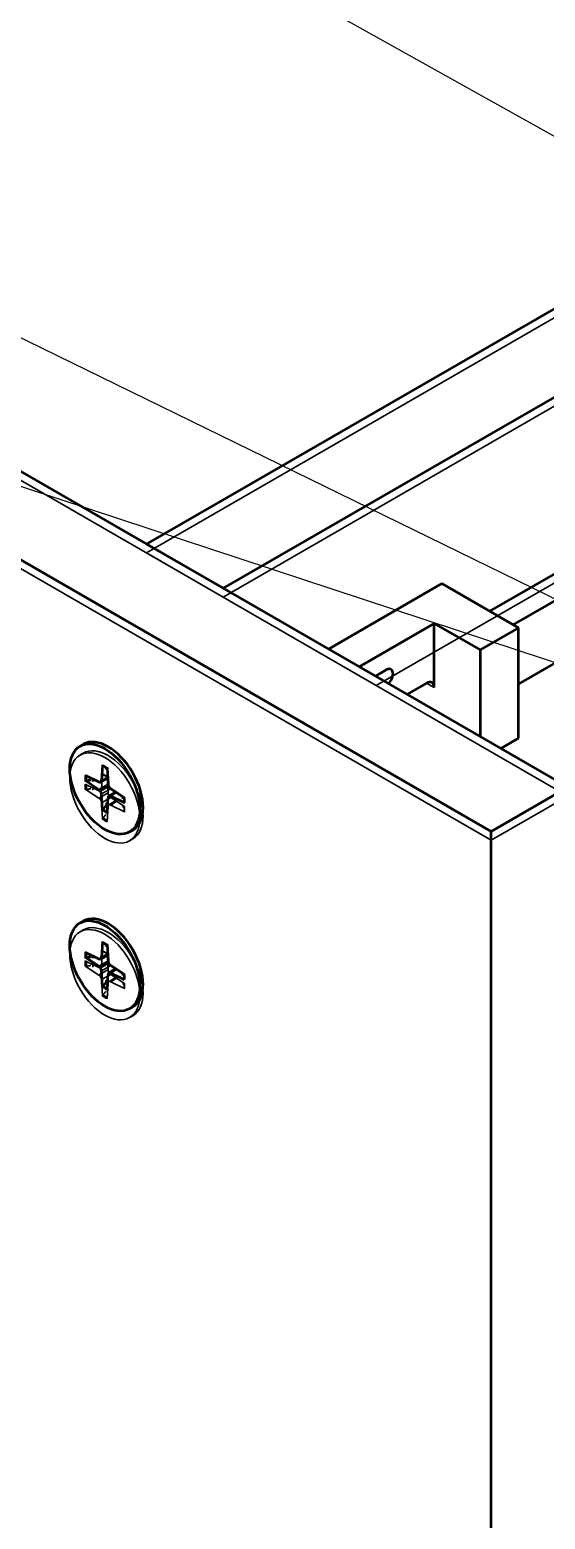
# Model space of a CAD drawing. Header units: millimetres. Extents: x -1328 to 2520, y -765 to 1782.
# Drawn here: x 1473.6 to 1568.7, y 573.2 to 848.3 of the extents above; entities that cross this region are included whole.
import ezdxf

# ---------------------------------------------------------------- set-up
doc = ezdxf.new("R2010")
doc.units = ezdxf.units.MM
doc.header["$LTSCALE"] = 6
for name, color, linetype, lineweight in [('Reference (ISO)', 7, 'Continuous', 35), ('Symbol (ISO)', 7, 'Continuous', 25), ('Visible (ISO)', 7, 'Continuous', 50), ('Visible Narrow (ISO)', 7, 'Continuous', 35)]:
    doc.layers.add(name, color=color, linetype=linetype, lineweight=lineweight)
doc.styles.add('Note Text (ISO)', font='tahoma.ttf')
doc.dimstyles.new('Default - Method 1b (ISO)$7', dxfattribs={"dimscale": 6, "dimtxt": 3.5, "dimasz": 2.5, "dimexe": 3.175, "dimexo": 0, "dimgap": 0.762, "dimtad": 1, "dimtoh": 1, "dimrnd": 1e-08, "dimtxsty": 'Note Text (ISO)', "dimcen": 0.09, "dimdle": 10, "dimclrd": 256, "dimclre": 256, "dimclrt": 256, "dimazin": 2, "dimtfac": 1, "dimtmove": 0, "dimatfit": 3, "dimfxl": 1, "dimtolj": 1, "dimlwd": -1, "dimlwe": -1, "dimarcsym": 0})

# ---------------------------------------------------------------- blocks, each defined once
blk = doc.blocks.new('Balloon5')
at = {"layer": 'Symbol (ISO)'}
blk.add_line((281.593, 126.976), (247.337, 146.166), dxfattribs=at)
blk = doc.blocks.new('Balloon6')
at = {"layer": 'Symbol (ISO)'}
blk.add_line((266.505, 120.333), (224.35, 134.258), dxfattribs=at)

msp = doc.modelspace()

# ---------------------------------------------------------------- linework, layer by layer
at = {"layer": 'Reference (ISO)'}
for p, q in [((1495.11, 751.71), (1792.1, 923.17)), ((1806.24, 915.01), (1509.26, 743.54)), ((1537.54, 727.21), (1756.74, 853.77)), ((1431.47, 788.45), (1572.9, 706.8)), ((1558.75, 698.64), (1417.33, 780.28)), ((1495.11, 751.71), (1509.26, 743.54)), ((1482.87, 714.38), (1483.47, 714.72)), ((1487.03, 710.87), (1486.85, 708.05)), ((1487.86, 710.39), (1488.04, 707.36)), ((1483.83, 709.02), (1486.36, 707.77)), ((1483.83, 708.06), (1486.36, 706.39)), ((1486.36, 706.39), (1488.04, 707.39)), ((1486.69, 707.75), (1487.97, 708.46)), ((1486.85, 708.05), (1487.96, 708.67)), ((1486.85, 705.55), (1488.55, 706.5)), ((1487.03, 702.52), (1486.85, 705.55)), ((1487.86, 702.04), (1488.04, 704.86)), ((1488.19, 705.15), (1489.44, 705.91)), ((1491.06, 704.84), (1488.53, 706.52)), ((1488.53, 705.14), (1489.62, 705.79)), ((1491.06, 703.89), (1488.53, 705.14)), ((1558.75, 698.64), (1572.9, 706.8)), ((1492.02, 698.53), (1492.62, 698.88)), ((1558.75, 372.04), (1558.75, 698.64)), ((1482.87, 681.72), (1483.47, 682.06)), ((1487.03, 678.21), (1486.85, 675.39)), ((1487.86, 677.73), (1488.04, 674.7)), ((1483.83, 676.36), (1486.36, 675.11)), ((1483.83, 675.4), (1486.36, 673.73)), ((1486.36, 673.73), (1488.04, 674.73)), ((1486.69, 675.09), (1487.97, 675.8)), ((1486.85, 675.39), (1487.96, 676.01)), ((1486.85, 672.89), (1488.55, 673.84)), ((1487.03, 669.86), (1486.85, 672.89)), ((1487.86, 669.38), (1488.04, 672.2)), ((1488.19, 672.49), (1489.44, 673.25)), ((1491.06, 672.18), (1488.53, 673.86)), ((1488.53, 672.48), (1489.62, 673.13)), ((1491.06, 671.23), (1488.53, 672.48)), ((1492.02, 665.87), (1492.62, 666.22))]:
    msp.add_line(p, q, dxfattribs=at)
for centre in [(1487.44, 706.45), (1487.44, 673.79)]:
    msp.add_ellipse(centre, major_axis=(4.57, -7.92), ratio=0.57735, dxfattribs=at)
for centre, major_axis, start_param, end_param in [((1488.04, 706.8), (-4.57, 7.92), 3.141593, 6.283185), ((1487.44, 706.45), (-2.57, 4.46), 5.384062, 5.611512), ((1488.04, 706.8), (2, -3.46), 2.417763, 2.520493), ((1487.44, 706.45), (2.57, -4.46), 3.813265, 4.040716), ((1487.54, 706.51), (-2.47, 4.27), 0.688645, 0.906794), ((1488.04, 706.8), (-2, 3.46), 0.816104, 0.949696), ((1486.32, 708.4), (0.372, -0.644), 5.57044, 6.99593), ((1488.56, 707.1), (0.372, -0.644), 3.999644, 5.425134), ((1486.32, 705.81), (-0.372, 0.644), 3.999644, 5.425134), ((1488.56, 704.51), (-0.372, 0.644), 5.57044, 6.99593), ((1488.04, 706.8), (2, -3.46), 0.6211, 0.72383), ((1487.44, 706.45), (-2.57, 4.46), 3.813265, 4.040716), ((1487.44, 706.45), (2.57, -4.46), 5.384062, 5.611512), ((1487.54, 706.51), (-2.47, 4.27), 2.234798, 2.452948), ((1488.04, 706.8), (-2, 3.46), 2.191896, 2.325489), ((1488.04, 674.14), (-4.57, 7.92), 3.141593, 6.283185), ((1487.44, 673.79), (-2.57, 4.46), 5.384062, 5.611512), ((1488.04, 674.14), (2, -3.46), 2.417763, 2.520493), ((1487.44, 673.79), (2.57, -4.46), 3.813265, 4.040716), ((1487.54, 673.85), (-2.47, 4.27), 0.688645, 0.906794), ((1488.04, 674.14), (-2, 3.46), 0.816104, 0.949696), ((1486.32, 675.74), (0.372, -0.644), 5.57044, 6.99593), ((1488.56, 674.44), (0.372, -0.644), 3.999644, 5.425134), ((1486.32, 673.15), (-0.372, 0.644), 3.999644, 5.425134), ((1488.56, 671.85), (-0.372, 0.644), 5.57044, 6.99593), ((1488.04, 674.14), (2, -3.46), 0.6211, 0.72383), ((1487.44, 673.79), (-2.57, 4.46), 3.813265, 4.040716), ((1487.44, 673.79), (2.57, -4.46), 5.384062, 5.611512), ((1487.54, 673.85), (-2.47, 4.27), 2.234798, 2.452948), ((1488.04, 674.14), (-2, 3.46), 2.191896, 2.325489)]:
    msp.add_ellipse(centre, major_axis=major_axis, ratio=0.57735, start_param=start_param, end_param=end_param, dxfattribs=at)
for points, knots in [([(1487.08, 710.76), (1487.08, 710.76), (1487.07, 710.76), (1487.06, 710.77), (1487.04, 710.78), (1487.03, 710.82), (1487.03, 710.84), (1487.03, 710.87)], [0.08720446, 0.08720446, 0.08720446, 0.08720446, 0.08870364, 0.08870364, 0.09763224, 0.09763224, 0.10665098, 0.10665098, 0.10665098, 0.10665098]), ([(1487.08, 710.76), (1487.13, 710.73), (1487.19, 710.71), (1487.3, 710.65), (1487.35, 710.62), (1487.46, 710.56), (1487.52, 710.53), (1487.63, 710.47), (1487.68, 710.43), (1487.78, 710.37), (1487.82, 710.34), (1487.86, 710.31)], [1.4505525, 1.4505525, 1.4505525, 1.4505525, 1.4985066, 1.4985066, 1.5464608, 1.5464608, 1.594415, 1.594415, 1.6423692, 1.6423692, 1.6770729, 1.6770729, 1.6770729, 1.6770729]), ([(1484.07, 708.02), (1484.05, 708.01), (1484.02, 708.01), (1483.97, 708.01), (1483.93, 708.02), (1483.88, 708.04), (1483.85, 708.05), (1483.83, 708.06)], [0.08155065, 0.08155065, 0.08155065, 0.08155065, 0.08870364, 0.08870364, 0.09763224, 0.09763224, 0.10665098, 0.10665098, 0.10665098, 0.10665098]), ([(1490.99, 704.89), (1491, 704.84), (1491, 704.79), (1491.01, 704.67), (1491.01, 704.61), (1491.01, 704.48), (1491.01, 704.42), (1491.01, 704.29), (1491.01, 704.23), (1491, 704.11), (1490.99, 704.05), (1490.99, 703.99)], [3.0353161, 3.0353161, 3.0353161, 3.0353161, 3.0700198, 3.0700198, 3.117974, 3.117974, 3.1659282, 3.1659282, 3.2138823, 3.2138823, 3.2618365, 3.2618365, 3.2618365, 3.2618365]), ([(1487.03, 702.52), (1487.03, 702.54), (1487.03, 702.57), (1487.04, 702.63), (1487.06, 702.66), (1487.08, 702.71), (1487.1, 702.73), (1487.11, 702.75)], [0.03558365, 0.03558365, 0.03558365, 0.03558365, 0.04460239, 0.04460239, 0.05353099, 0.05353099, 0.06068398, 0.06068398, 0.06068398, 0.06068398]), ([(1491.06, 703.89), (1491.04, 703.9), (1491.02, 703.91), (1490.99, 703.94), (1490.99, 703.96), (1490.99, 703.98), (1490.99, 703.98), (1490.99, 703.99)], [0.03558365, 0.03558365, 0.03558365, 0.03558365, 0.04460239, 0.04460239, 0.05353099, 0.05353099, 0.05503017, 0.05503017, 0.05503017, 0.05503017]), ([(1487.08, 678.1), (1487.08, 678.1), (1487.07, 678.1), (1487.06, 678.11), (1487.04, 678.12), (1487.03, 678.16), (1487.03, 678.18), (1487.03, 678.21)], [0.08720446, 0.08720446, 0.08720446, 0.08720446, 0.08870364, 0.08870364, 0.09763224, 0.09763224, 0.10665098, 0.10665098, 0.10665098, 0.10665098]), ([(1487.08, 678.1), (1487.13, 678.07), (1487.19, 678.05), (1487.3, 677.99), (1487.35, 677.96), (1487.46, 677.9), (1487.52, 677.87), (1487.63, 677.81), (1487.68, 677.77), (1487.78, 677.71), (1487.82, 677.68), (1487.86, 677.65)], [1.4505525, 1.4505525, 1.4505525, 1.4505525, 1.4985066, 1.4985066, 1.5464608, 1.5464608, 1.594415, 1.594415, 1.6423692, 1.6423692, 1.6770729, 1.6770729, 1.6770729, 1.6770729]), ([(1484.07, 675.36), (1484.05, 675.35), (1484.02, 675.35), (1483.97, 675.35), (1483.93, 675.36), (1483.88, 675.38), (1483.85, 675.39), (1483.83, 675.4)], [0.08155065, 0.08155065, 0.08155065, 0.08155065, 0.08870364, 0.08870364, 0.09763224, 0.09763224, 0.10665098, 0.10665098, 0.10665098, 0.10665098]), ([(1490.99, 672.23), (1491, 672.18), (1491, 672.13), (1491.01, 672.01), (1491.01, 671.95), (1491.01, 671.82), (1491.01, 671.76), (1491.01, 671.63), (1491.01, 671.57), (1491, 671.45), (1490.99, 671.39), (1490.99, 671.33)], [3.0353161, 3.0353161, 3.0353161, 3.0353161, 3.0700198, 3.0700198, 3.117974, 3.117974, 3.1659282, 3.1659282, 3.2138823, 3.2138823, 3.2618365, 3.2618365, 3.2618365, 3.2618365]), ([(1491.06, 671.23), (1491.04, 671.24), (1491.02, 671.25), (1490.99, 671.28), (1490.99, 671.3), (1490.99, 671.32), (1490.99, 671.32), (1490.99, 671.33)], [0.03558365, 0.03558365, 0.03558365, 0.03558365, 0.04460239, 0.04460239, 0.05353099, 0.05353099, 0.05503017, 0.05503017, 0.05503017, 0.05503017]), ([(1487.03, 669.86), (1487.03, 669.88), (1487.03, 669.91), (1487.04, 669.97), (1487.06, 670), (1487.08, 670.05), (1487.1, 670.07), (1487.11, 670.09)], [0.03558365, 0.03558365, 0.03558365, 0.03558365, 0.04460239, 0.04460239, 0.05353099, 0.05353099, 0.06068398, 0.06068398, 0.06068398, 0.06068398])]:
    msp.add_open_spline(points, degree=3, knots=knots, dxfattribs=at)
for points, weights in [([(1484.07, 708.02), (1484.47, 708.09), (1484.84, 708.15)], [1.0017923273, 1.00680252734, 1.01034617284]), ([(1487.61, 703.35), (1487.37, 703.06), (1487.11, 702.75)], [1.01034617284, 1.00680252734, 1.0017923273]), ([(1484.07, 675.36), (1484.47, 675.43), (1484.84, 675.49)], [1.0017923273, 1.00680252734, 1.01034617284]), ([(1487.61, 670.69), (1487.37, 670.4), (1487.11, 670.09)], [1.01034617284, 1.00680252734, 1.0017923273])]:
    msp.add_rational_spline(points, weights, degree=2, dxfattribs=at)
at = {"layer": 'Visible (ISO)'}
for p, q in [((1495.11, 753.34), (1792.1, 924.8)), ((1806.24, 916.64), (1509.26, 745.18)), ((1431.47, 790.08), (1572.9, 708.43)), ((1558.48, 740.93), (1644.91, 790.84)), ((1558.75, 700.27), (1417.33, 781.92)), ((1562.81, 738.43), (1604.05, 762.24)), ((1495.11, 753.34), (1509.26, 745.18)), ((1563.78, 727.44), (1609.05, 753.58)), ((1528.7, 733.95), (1549.64, 746.04)), ((1549.64, 746.04), (1563.78, 737.87)), ((1534.36, 730.68), (1548.22, 738.69)), ((1548.22, 726.85), (1548.22, 738.69)), ((1548.22, 738.69), (1556.71, 733.79)), ((1563.78, 737.87), (1556.71, 733.79)), ((1563.78, 717.46), (1563.78, 737.87)), ((1556.71, 733.79), (1556.71, 717.78)), ((1539.38, 730.11), (1537.36, 728.95)), ((1546.81, 727.66), (1543.2, 725.58)), ((1482.87, 716.01), (1483.47, 716.36)), ((1560.52, 715.58), (1563.78, 717.46)), ((1483.83, 710.65), (1486.36, 709.4)), ((1486.69, 709.38), (1487.97, 710.09)), ((1487.03, 712.5), (1486.85, 709.68)), ((1487.86, 712.02), (1488.04, 708.99)), ((1483.83, 709.7), (1486.36, 708.02)), ((1487.03, 704.15), (1486.85, 707.18)), ((1488.19, 706.78), (1489.44, 707.54)), ((1491.06, 706.48), (1488.53, 708.15)), ((1558.75, 700.27), (1572.9, 708.43)), ((1487.86, 703.67), (1488.04, 706.49)), ((1491.06, 705.52), (1488.53, 706.77)), ((1492.02, 700.16), (1492.62, 700.51)), ((1558.75, 373.67), (1558.75, 700.27)), ((1482.87, 683.35), (1483.47, 683.7)), ((1487.03, 679.84), (1486.85, 677.02)), ((1483.83, 677.99), (1486.36, 676.74)), ((1483.83, 677.04), (1486.36, 675.36)), ((1486.69, 676.72), (1487.97, 677.43)), ((1487.86, 679.36), (1488.04, 676.33)), ((1487.03, 671.49), (1486.85, 674.52)), ((1488.19, 674.12), (1489.44, 674.88)), ((1491.06, 673.82), (1488.53, 675.49)), ((1491.06, 672.86), (1488.53, 674.11)), ((1487.86, 671.01), (1488.04, 673.83)), ((1492.02, 667.5), (1492.62, 667.85))]:
    msp.add_line(p, q, dxfattribs=at)
for centre, major_axis, start_param, end_param in [((1539.38, 728.68), (0.88, 1.52), 4.249066, 7.068583), ((1546.81, 726.03), (1, 1.73), 5.497787, 7.068583), ((1488.04, 708.43), (-4.57, 7.92), 3.141593, 6.283185), ((1488.04, 708.43), (-2, 3.46), 0.816104, 0.949696), ((1488.04, 708.43), (2, -3.46), 2.417763, 2.520493), ((1486.32, 710.03), (0.372, -0.644), 5.57044, 6.99593), ((1486.32, 707.44), (-0.372, 0.644), 3.999644, 5.425134), ((1488.56, 708.73), (0.372, -0.644), 3.999644, 5.425134), ((1488.04, 708.43), (-2, 3.46), 2.191896, 2.325489), ((1488.56, 706.14), (-0.372, 0.644), 5.57044, 6.99593), ((1488.04, 708.43), (2, -3.46), 0.6211, 0.72383), ((1488.04, 675.77), (-4.57, 7.92), 3.141593, 6.283185), ((1488.04, 675.77), (-2, 3.46), 0.816104, 0.949696), ((1486.32, 677.37), (0.372, -0.644), 5.57044, 6.99593), ((1488.04, 675.77), (2, -3.46), 2.417763, 2.520493), ((1486.32, 674.78), (-0.372, 0.644), 3.999644, 5.425134), ((1488.56, 676.07), (0.372, -0.644), 3.999644, 5.425134), ((1488.56, 673.48), (-0.372, 0.644), 5.57044, 6.99593), ((1488.04, 675.77), (-2, 3.46), 2.191896, 2.325489), ((1488.04, 675.77), (2, -3.46), 0.6211, 0.72383)]:
    msp.add_ellipse(centre, major_axis=major_axis, ratio=0.57735, start_param=start_param, end_param=end_param, dxfattribs=at)
for centre in [(1487.44, 708.09), (1487.44, 675.43)]:
    msp.add_ellipse(centre, major_axis=(4.57, -7.92), ratio=0.57735, dxfattribs=at)
for points, knots in [([(1487.08, 712.39), (1487.08, 712.39), (1487.07, 712.39), (1487.06, 712.4), (1487.04, 712.42), (1487.03, 712.45), (1487.03, 712.48), (1487.03, 712.5)], [0.08720446, 0.08720446, 0.08720446, 0.08720446, 0.08870364, 0.08870364, 0.09763224, 0.09763224, 0.10665098, 0.10665098, 0.10665098, 0.10665098]), ([(1487.08, 712.39), (1487.13, 712.37), (1487.19, 712.34), (1487.3, 712.29), (1487.35, 712.26), (1487.46, 712.2), (1487.52, 712.17), (1487.63, 712.1), (1487.68, 712.06), (1487.78, 712), (1487.82, 711.97), (1487.86, 711.94)], [4.5921451, 4.5921451, 4.5921451, 4.5921451, 4.6400993, 4.6400993, 4.6880535, 4.6880535, 4.7360076, 4.7360076, 4.7839618, 4.7839618, 4.8186656, 4.8186656, 4.8186656, 4.8186656]), ([(1484.07, 709.65), (1484.05, 709.65), (1484.02, 709.65), (1483.97, 709.65), (1483.93, 709.65), (1483.88, 709.67), (1483.85, 709.68), (1483.83, 709.7)], [0.08155065, 0.08155065, 0.08155065, 0.08155065, 0.08870364, 0.08870364, 0.09763224, 0.09763224, 0.10665098, 0.10665098, 0.10665098, 0.10665098]), ([(1487.03, 704.15), (1487.03, 704.17), (1487.03, 704.21), (1487.04, 704.26), (1487.06, 704.3), (1487.08, 704.34), (1487.1, 704.37), (1487.11, 704.38)], [0.03558365, 0.03558365, 0.03558365, 0.03558365, 0.04460239, 0.04460239, 0.05353099, 0.05353099, 0.06068398, 0.06068398, 0.06068398, 0.06068398]), ([(1490.99, 706.52), (1491, 706.47), (1491, 706.42), (1491.01, 706.31), (1491.01, 706.24), (1491.01, 706.11), (1491.01, 706.05), (1491.01, 705.92), (1491.01, 705.86), (1491, 705.74), (1490.99, 705.68), (1490.99, 705.62)], [6.1769087, 6.1769087, 6.1769087, 6.1769087, 6.2116125, 6.2116125, 6.2595666, 6.2595666, 6.3075208, 6.3075208, 6.355475, 6.355475, 6.4034292, 6.4034292, 6.4034292, 6.4034292]), ([(1491.06, 705.52), (1491.04, 705.53), (1491.02, 705.55), (1490.99, 705.58), (1490.99, 705.59), (1490.99, 705.61), (1490.99, 705.62), (1490.99, 705.62)], [0.03558365, 0.03558365, 0.03558365, 0.03558365, 0.04460239, 0.04460239, 0.05353099, 0.05353099, 0.05503017, 0.05503017, 0.05503017, 0.05503017]), ([(1487.08, 679.73), (1487.08, 679.73), (1487.07, 679.73), (1487.06, 679.74), (1487.04, 679.76), (1487.03, 679.79), (1487.03, 679.82), (1487.03, 679.84)], [0.08720446, 0.08720446, 0.08720446, 0.08720446, 0.08870364, 0.08870364, 0.09763224, 0.09763224, 0.10665098, 0.10665098, 0.10665098, 0.10665098]), ([(1487.08, 679.73), (1487.13, 679.71), (1487.19, 679.68), (1487.3, 679.63), (1487.35, 679.6), (1487.46, 679.54), (1487.52, 679.51), (1487.63, 679.44), (1487.68, 679.4), (1487.78, 679.34), (1487.82, 679.31), (1487.86, 679.28)], [4.5921451, 4.5921451, 4.5921451, 4.5921451, 4.6400993, 4.6400993, 4.6880535, 4.6880535, 4.7360076, 4.7360076, 4.7839618, 4.7839618, 4.8186656, 4.8186656, 4.8186656, 4.8186656]), ([(1484.07, 676.99), (1484.05, 676.99), (1484.02, 676.99), (1483.97, 676.99), (1483.93, 676.99), (1483.88, 677.01), (1483.85, 677.02), (1483.83, 677.04)], [0.08155065, 0.08155065, 0.08155065, 0.08155065, 0.08870364, 0.08870364, 0.09763224, 0.09763224, 0.10665098, 0.10665098, 0.10665098, 0.10665098]), ([(1487.03, 671.49), (1487.03, 671.51), (1487.03, 671.55), (1487.04, 671.6), (1487.06, 671.64), (1487.08, 671.68), (1487.1, 671.71), (1487.11, 671.72)], [0.03558365, 0.03558365, 0.03558365, 0.03558365, 0.04460239, 0.04460239, 0.05353099, 0.05353099, 0.06068398, 0.06068398, 0.06068398, 0.06068398]), ([(1490.99, 673.86), (1491, 673.81), (1491, 673.76), (1491.01, 673.65), (1491.01, 673.58), (1491.01, 673.45), (1491.01, 673.39), (1491.01, 673.26), (1491.01, 673.2), (1491, 673.08), (1490.99, 673.02), (1490.99, 672.96)], [6.1769087, 6.1769087, 6.1769087, 6.1769087, 6.2116125, 6.2116125, 6.2595666, 6.2595666, 6.3075208, 6.3075208, 6.355475, 6.355475, 6.4034292, 6.4034292, 6.4034292, 6.4034292]), ([(1491.06, 672.86), (1491.04, 672.87), (1491.02, 672.89), (1490.99, 672.92), (1490.99, 672.93), (1490.99, 672.95), (1490.99, 672.96), (1490.99, 672.96)], [0.03558365, 0.03558365, 0.03558365, 0.03558365, 0.04460239, 0.04460239, 0.05353099, 0.05353099, 0.05503017, 0.05503017, 0.05503017, 0.05503017])]:
    msp.add_open_spline(points, degree=3, knots=knots, dxfattribs=at)
for points, weights in [([(1484.07, 709.65), (1484.47, 709.72), (1484.84, 709.79)], [1.0017923273, 1.00680252734, 1.01034617284]), ([(1487.61, 704.98), (1487.37, 704.69), (1487.11, 704.38)], [1.01034617284, 1.00680252734, 1.0017923273]), ([(1484.07, 676.99), (1484.47, 677.06), (1484.84, 677.13)], [1.0017923273, 1.00680252734, 1.01034617284]), ([(1487.61, 672.32), (1487.37, 672.03), (1487.11, 671.72)], [1.01034617284, 1.00680252734, 1.0017923273])]:
    msp.add_rational_spline(points, weights, degree=2, dxfattribs=at)
at = {"layer": 'Visible Narrow (ISO)'}
for p, q in [((1546.81, 727.66), (1548.22, 726.85)), ((1486.85, 709.68), (1487.96, 710.3)), ((1486.36, 708.02), (1488.04, 709.02)), ((1486.85, 707.18), (1488.55, 708.13)), ((1488.53, 706.77), (1489.62, 707.43)), ((1486.85, 677.02), (1487.96, 677.64)), ((1486.36, 675.36), (1488.04, 676.36)), ((1486.85, 674.52), (1488.55, 675.47)), ((1488.53, 674.11), (1489.62, 674.77))]:
    msp.add_line(p, q, dxfattribs=at)
for centre, major_axis, start_param, end_param in [((1487.44, 708.09), (2.57, -4.46), 3.813265, 4.040716), ((1487.54, 708.14), (-2.47, 4.27), 0.688645, 0.906794), ((1487.44, 708.09), (-2.57, 4.46), 5.384062, 5.611512), ((1487.54, 708.14), (-2.47, 4.27), 2.234798, 2.452948), ((1487.44, 708.09), (-2.57, 4.46), 3.813265, 4.040716), ((1487.44, 708.09), (2.57, -4.46), 5.384062, 5.611512), ((1487.44, 675.43), (-2.57, 4.46), 5.384062, 5.611512), ((1487.44, 675.43), (2.57, -4.46), 3.813265, 4.040716), ((1487.54, 675.48), (-2.47, 4.27), 0.688645, 0.906794), ((1487.44, 675.43), (2.57, -4.46), 5.384062, 5.611512), ((1487.54, 675.48), (-2.47, 4.27), 2.234798, 2.452948), ((1487.44, 675.43), (-2.57, 4.46), 3.813265, 4.040716)]:
    msp.add_ellipse(centre, major_axis=major_axis, ratio=0.57735, start_param=start_param, end_param=end_param, dxfattribs=at)

# ---------------------------------------------------------------- block references
at = {"layer": 'Symbol (ISO)', "xscale": 6, "yscale": 6, "zscale": 6}
for name in ['Balloon5', 'Balloon6']:
    msp.add_blockref(name, (0, 0), dxfattribs=at)

# ---------------------------------------------------------------- leaders
at = {"layer": 'Symbol (ISO)', "annotation_type": 0, "has_hookline": 1, "hookline_direction": 1, "text_width": 153.6}
msp.add_leader([(1609.94, 723.87), (1304.22, 873.52), (1289.22, 873.52)], dimstyle='Default - Method 1b (ISO)$7', override={"dimtad": 0}, dxfattribs=at)

doc.saveas('drawing.dxf')
